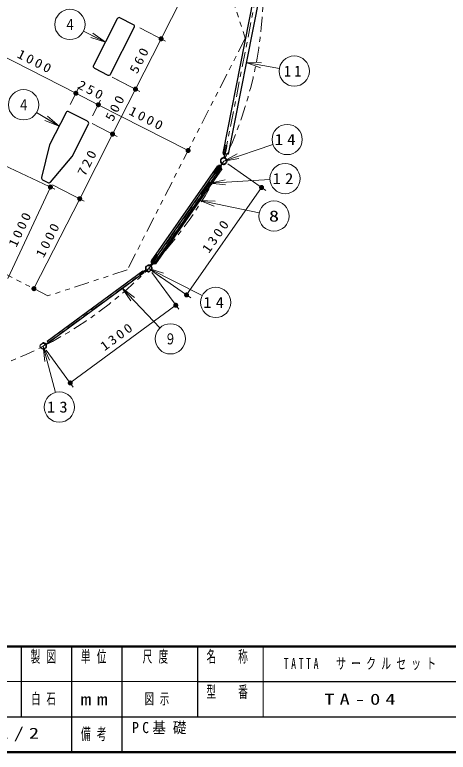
# Model space of a CAD drawing. Units: millimetres on the paper, scale 1:50. Extents: x -805 to -334, y -297 to 267.
# Drawn here: x -643.8 to -557.7, y 0 to 146.2 of the extents above; entities that cross this region are included whole.
import ezdxf
from ezdxf.enums import TextEntityAlignment as Align

# ---------------------------------------------------------------- set-up
doc = ezdxf.new("R2010")
doc.units = ezdxf.units.MM
doc.linetypes.add('USER2', pattern=[6, 3, -1, 1, -1])
doc.linetypes.add('USER3', pattern=[8, 3, -1, 1, -1, 1, -1])
doc.layers.add('1_50', color=7, linetype='Continuous', lineweight=25)
doc.layers.add('NAKAMURA図枠', color=7, linetype='Continuous', lineweight=13)
doc.layers.add('図面情報', color=7, linetype='Continuous')
doc.styles.add('ＭＳ ゴシック', font='')
doc.styles.get('ＭＳ ゴシック').set_extended_font_data('MS Gothic')

# ---------------------------------------------------------------- blocks, each defined once
blk = doc.blocks.new('filled_dot')
at = {"color": 0, "linetype": 'Continuous', "lineweight": -2, "const_width": 1.25}
blk.add_lwpolyline([(-0.625, 0, 1), (0.625, 0, 1)], format="xyb", close=True, dxfattribs=at)
blk = doc.blocks.new('open_arrow')
at = {"color": 0, "linetype": 'Continuous', "lineweight": -2}
blk.add_lwpolyline([(7.5, 1.25), (0, 0), (7.5, -1.25)], dxfattribs=at)

msp = doc.modelspace()

# ---------------------------------------------------------------- linework, layer by layer
at = {"layer": '1_50', "lineweight": 13}
for p, q in [((-605.659, 159.282), (-614.739, 141.462)), ((-618.986, 143.626), (-613.848, 141.008)), ((-618.986, 143.626), (-613.848, 141.008)), ((-630.152, 142.974), (-625.806, 140.815)), ((-625.806, 140.815), (-628.492, 142.15)), ((-628.27, 142.597), (-625.806, 140.815)), ((-625.806, 140.815), (-628.715, 141.702)), ((-614.739, 141.462), (-619.824, 131.482)), ((-649.474, 139.739), (-631.653, 130.66)), ((-597.839, 136.749), (-591.252, 135.586)), ((-624.427, 133.828), (-618.933, 131.028)), ((-624.071, 133.646), (-618.933, 131.028)), ((-632.787, 128.435), (-631.199, 131.551)), ((-632.787, 128.435), (-631.199, 131.551)), ((-631.653, 130.66), (-627.198, 128.39)), ((-619.824, 131.482), (-624.364, 122.572)), ((-628.332, 126.165), (-626.744, 129.281)), ((-628.332, 126.165), (-626.744, 129.281)), ((-627.198, 128.39), (-609.378, 119.31)), ((-639.463, 126.843), (-634.966, 124.159)), ((-637.286, 126.126), (-634.966, 124.159)), ((-634.966, 124.159), (-637.798, 125.267)), ((-634.966, 124.159), (-637.542, 125.696)), ((-628.433, 124.646), (-623.473, 122.118)), ((-628.433, 124.646), (-623.473, 122.118)), ((-624.364, 122.572), (-630.901, 109.742)), ((-602.291, 117.233), (-592.546, 120.533)), ((-651.962, 119.184), (-635.813, 111.654)), ((-601.471, 116.66), (-593.961, 111.409)), ((-604.966, 112.828), (-593.117, 113.564)), ((-636.719, 112.076), (-645.172, 93.95)), ((-636.322, 112.504), (-630.01, 109.288)), ((-594.78, 111.982), (-609.679, 90.674)), ((-630.901, 109.742), (-639.981, 91.922)), ((-607.056, 109.371), (-595.258, 106.927)), ((-617.189, 95.925), (-606.561, 90.546)), ((-616.597, 95.12), (-611.23, 87.823)), ((-616.37, 95.352), (-608.859, 90.101)), ((-622.445, 92), (-614.956, 84.139)), ((-611.822, 88.628), (-632.767, 73.223)), ((-638.134, 80.52), (-635.706, 71.339)), ((-637.542, 79.714), (-632.174, 72.417))]:
    msp.add_line(p, q, dxfattribs=at)
at = {"layer": '1_50', "linetype": 'USER2', "lineweight": 13}
for p, q in [((-594.569, 156.481), (-602.291, 117.233)), ((-617.189, 95.925), (-602.29, 117.233)), ((-638.134, 80.52), (-617.189, 95.925))]:
    msp.add_line(p, q, dxfattribs=at)
at = {"layer": '1_50'}
for p, q in [((-595.349, 155.103), (-602.491, 118.804)), ((-594.27, 154.891), (-601.411, 118.591)), ((-623.445, 145.449), (-628.166, 136.182)), ((-620.234, 144.261), (-622.907, 145.623)), ((-624.78, 134.457), (-620.059, 143.723)), ((-627.991, 135.644), (-625.318, 134.282)), ((-633.604, 126.832), (-636.873, 120.416)), ((-629.324, 125.1), (-633.066, 127.006)), ((-632.418, 118.146), (-629.149, 124.562)), ((-636.873, 120.416), (-638.459, 113.939)), ((-636.873, 120.416), (-638.459, 113.939)), ((-602.491, 118.804), (-601.411, 118.591)), ((-636.726, 113.056), (-632.418, 118.146)), ((-636.726, 113.056), (-632.418, 118.146)), ((-603.561, 116.288), (-616.739, 97.443)), ((-602.66, 115.658), (-615.837, 96.813)), ((-603.561, 116.288), (-602.66, 115.658)), ((-638.252, 113.487), (-637.213, 112.958)), ((-616.739, 97.443), (-615.837, 96.813))]:
    msp.add_line(p, q, dxfattribs=at)
at = {"layer": '1_50', "color": 1}
for p, q in [((-602.366, 118.567), (-602.038, 120.235)), ((-601.834, 120.134), (-602.141, 118.574)), ((-601.693, 120.228), (-601.968, 120.282)), ((-601.716, 120.11), (-601.834, 120.134)), ((-601.669, 120.142), (-601.661, 120.181)), ((-602.123, 118.458), (-602.319, 118.496)), ((-602.141, 118.574), (-602.062, 118.558)), ((-603.304, 116.363), (-604.278, 114.97)), ((-604.063, 114.893), (-603.153, 116.195)), ((-603.056, 116.263), (-603.22, 116.378)), ((-603.153, 116.195), (-603.087, 116.149)), ((-604.034, 114.726), (-604.263, 114.886)), ((-603.965, 114.824), (-604.063, 114.893)), ((-603.955, 114.768), (-603.978, 114.735)), ((-616.72, 97.176), (-615.746, 98.569)), ((-615.6, 98.394), (-616.511, 97.092)), ((-615.433, 98.424), (-615.663, 98.584)), ((-615.502, 98.325), (-615.6, 98.394)), ((-615.446, 98.335), (-615.423, 98.368)), ((-616.542, 96.978), (-616.706, 97.093)), ((-616.511, 97.092), (-616.446, 97.046))]:
    msp.add_line(p, q, dxfattribs=at)
at = {"layer": '1_50', "color": 2}
for p, q in [((-602.192, 117.896), (-601.757, 120.108)), ((-602.13, 117.883), (-601.694, 120.096)), ((-601.694, 120.096), (-601.757, 120.108)), ((-602.894, 117.275), (-602.958, 117.281)), ((-602.739, 117.639), (-602.787, 117.681)), ((-601.721, 117.438), (-601.66, 117.459)), ((-602.7, 116.703), (-603.992, 114.855)), ((-602.647, 116.666), (-603.94, 114.818)), ((-602.043, 116.681), (-602.016, 116.623)), ((-603.94, 114.818), (-603.992, 114.855)), ((-616.833, 96.492), (-615.54, 98.34)), ((-616.78, 96.455), (-615.488, 98.303)), ((-615.488, 98.303), (-615.54, 98.34)), ((-617.437, 96.478), (-617.464, 96.536)), ((-616.586, 95.883), (-616.523, 95.878))]:
    msp.add_line(p, q, dxfattribs=at)
at = {"layer": '1_50', "color": 253}
for p, q in [((-602.894, 117.276), (-602.958, 117.281)), ((-602.701, 116.703), (-603.521, 115.531)), ((-603.521, 115.531), (-603.468, 115.494)), ((-602.646, 116.669), (-603.468, 115.494)), ((-602.044, 116.681), (-602.017, 116.623)), ((-617.437, 96.478), (-617.464, 96.536)), ((-616.833, 96.492), (-616.013, 97.665)), ((-616.782, 96.453), (-615.96, 97.628)), ((-616.013, 97.665), (-615.96, 97.628)), ((-617.745, 95.557), (-618.9, 94.707)), ((-617.71, 95.503), (-618.862, 94.656)), ((-617.748, 96.159), (-617.806, 96.185)), ((-617.133, 95.323), (-617.126, 95.26)), ((-616.586, 95.883), (-616.523, 95.878)), ((-618.862, 94.656), (-618.9, 94.707)), ((-638.191, 81.122), (-638.198, 81.186)), ((-637.617, 80.94), (-636.461, 81.79)), ((-637.576, 80.891), (-636.423, 81.738)), ((-636.423, 81.738), (-636.461, 81.79)), ((-637.576, 80.286), (-637.517, 80.261))]:
    msp.add_line(p, q, dxfattribs=at)
at = {"layer": '1_50', "color": 4}
for p, q in [((-616.513, 96.977), (-603.047, 116.236)), ((-616.202, 96.76), (-602.735, 116.019)), ((-602.735, 116.019), (-603.047, 116.236)), ((-616.202, 96.76), (-616.513, 96.977)), ((-637.324, 81.528), (-618.393, 95.452)), ((-637.099, 81.222), (-618.168, 95.146)), ((-618.393, 95.452), (-618.168, 95.146)), ((-637.324, 81.528), (-637.099, 81.222))]:
    msp.add_line(p, q, dxfattribs=at)
at = {"layer": '1_50', "color": 94, "linetype": 'USER3', "lineweight": 13}
msp.add_lwpolyline([(-638.129, 162.004), (-621.565, 167.386), (-603.416, 158.139), (-598.034, 141.574), (-621.446, 95.626), (-637.203, 90.506), (-656.421, 100.298), (-661.541, 116.056)], close=True, dxfattribs=at)
at = {"layer": '1_50', "linetype": 'USER2', "lineweight": 13}
msp.add_circle((-674.432, 151.811), 80, dxfattribs=at)
at = {"layer": '1_50', "lineweight": 13}
for centre in [(-632.839, 144.308), (-588.298, 135.065), (-642.039, 128.38), (-589.704, 121.495), (-590.123, 113.75), (-592.321, 106.319), (-603.885, 89.191), (-612.886, 81.967), (-634.939, 68.438)]:
    msp.add_circle(centre, 3, dxfattribs=at)
at = {"layer": '1_50'}
for centre, radius in [((-602.291, 117.233), 0.606), ((-602.291, 117.233), 0.606), ((-602.291, 117.233), 0.605), ((-602.29, 117.233), 0.605), ((-602.29, 117.233), 0.605), ((-617.19, 95.926), 0.605), ((-617.19, 95.926), 0.605), ((-617.189, 95.925), 0.606), ((-617.19, 95.925), 0.605), ((-638.134, 80.52), 0.606), ((-638.134, 80.52), 0.605)]:
    msp.add_circle(centre, radius, dxfattribs=at)
for centre, start, end in [((-623.088, 145.267), 63, 153), ((-620.415, 143.905), 333, 63), ((-627.81, 136), 153, 243), ((-625.137, 134.638), 243, 333), ((-633.248, 126.65), 63, 153), ((-629.505, 124.743), 333, 63), ((-638.07, 113.844), 166.24052, 243), ((-637.031, 113.314), 243, 319.75948)]:
    msp.add_arc(centre, 0.4, start, end, dxfattribs=at)
at = {"layer": '1_50', "color": 1}
for centre, radius, start, end in [((-601.979, 120.223), 0.06, 78.86988, 168.86988), ((-601.708, 120.15), 0.04, 258.86988, 348.86988), ((-601.701, 120.189), 0.04, 348.86988, 78.86988), ((-602.307, 118.555), 0.06, 168.86988, 258.86988), ((-602.115, 118.497), 0.04, 258.86988, 348.86988), ((-603.255, 116.328), 0.06, 55.03625, 145.03625), ((-603.079, 116.23), 0.04, 325.03625, 55.03625), ((-604.229, 114.935), 0.06, 145.03625, 235.03625), ((-604.011, 114.758), 0.04, 235.03625, 325.03625), ((-603.988, 114.791), 0.04, 325.03625, 55.03625), ((-615.697, 98.535), 0.06, 55.03625, 145.03625), ((-615.479, 98.358), 0.04, 235.03625, 325.03625), ((-615.456, 98.391), 0.04, 325.03625, 55.03625), ((-616.671, 97.142), 0.06, 145.03625, 235.03625), ((-616.519, 97.011), 0.04, 235.03625, 325.03625)]:
    msp.add_arc(centre, radius, start, end, dxfattribs=at)
at = {"layer": '1_50', "color": 253}
for centre, radius, start, end in [((-602.291, 117.233), 0.669, 175.89424, 294.1813), ((-602.291, 117.233), 0.605, 175.89424, 294.1813), ((-617.19, 95.925), 0.669, 355.89424, 114.1813), ((-617.19, 95.925), 0.605, 355.89424, 114.1813), ((-617.19, 95.926), 0.669, 157.19307, 275.48013), ((-617.19, 95.926), 0.605, 157.19307, 275.48013), ((-638.134, 80.52), 0.669, 337.19307, 95.48013), ((-638.134, 80.52), 0.605, 337.19307, 95.48013)]:
    msp.add_arc(centre, radius, start, end, dxfattribs=at)
at = {"layer": '1_50', "color": 2}
for centre, radius, start, end in [((-602.29, 117.233), 0.669, 175.89272, 294.17978), ((-602.29, 117.233), 0.605, 175.89272, 294.17978), ((-602.29, 117.233), 0.669, 19.72635, 138.01341), ((-602.29, 117.233), 0.605, 19.72635, 138.01341), ((-617.19, 95.926), 0.669, 355.89272, 114.17978), ((-617.19, 95.926), 0.605, 355.89272, 114.17978)]:
    msp.add_arc(centre, radius, start, end, dxfattribs=at)
at = {"layer": 'NAKAMURA図枠', "lineweight": 50}
for p, q in [((-805, 21), (-420, 21)), ((-805, 0), (-420, 0))]:
    msp.add_line(p, q, dxfattribs=at)
at = {"layer": 'NAKAMURA図枠', "color": 211, "lineweight": 25}
for p, q in [((-642.5, 21), (-642.5, 7)), ((-632.5, 21), (-632.5, 0)), ((-622.5, 21), (-622.5, 7)), ((-607.5, 21), (-607.5, 7)), ((-607.5, 14), (-490, 14)), ((-662.5, 7), (-420, 7))]:
    msp.add_line(p, q, dxfattribs=at)
at = {"layer": 'NAKAMURA図枠'}
for p, q in [((-594.5, 21), (-594.5, 7)), ((-662.5, 14), (-607.5, 14))]:
    msp.add_line(p, q, dxfattribs=at)
at = {"layer": 'NAKAMURA図枠', "lineweight": 25}
msp.add_line((-622.5, 7), (-622.5, 0), dxfattribs=at)

# ---------------------------------------------------------------- block references
at = {"layer": '1_50', "lineweight": 13}
for name, p, xscale, yscale, rotation in [('open_arrow', (-630.152, 142.974), 0.001, 0.001, 333.6), ('filled_dot', (-614.739, 141.462), 0.4, 0.4, 243), ('filled_dot', (-614.739, 141.462), 0.4, 0.4, 63), ('open_arrow', (-597.839, 136.749), 0.4, 0.4, 350), ('filled_dot', (-619.824, 131.482), 0.4, 0.4, 63), ('filled_dot', (-619.824, 131.482), 0.4, 0.4, 243), ('filled_dot', (-631.653, 130.66), 0.4, 0.4, 333), ('filled_dot', (-631.653, 130.66), 0.4, 0.4, 153), ('filled_dot', (-627.198, 128.39), 0.4, 0.4, 153), ('filled_dot', (-627.198, 128.39), 0.4, 0.4, 333), ('open_arrow', (-639.463, 126.843), 0.001, 0.001, 329.2), ('filled_dot', (-624.364, 122.572), 0.4, 0.4, 63), ('filled_dot', (-624.364, 122.572), 0.4, 0.4, 243), ('filled_dot', (-609.378, 119.31), 0.4, 0.4, 153), ('open_arrow', (-602.291, 117.233), 0.4, 0.4, 18.7), ('filled_dot', (-636.719, 112.076), 0.4, 0.4, 245), ('open_arrow', (-604.966, 112.828), 0.4, 0.4, 3.6), ('filled_dot', (-594.78, 111.982), 0.4, 0.4, 235), ('filled_dot', (-630.901, 109.742), 0.4, 0.4, 63), ('filled_dot', (-630.901, 109.742), 0.4, 0.4, 243), ('open_arrow', (-607.056, 109.371), 0.4, 0.4, 348.3), ('open_arrow', (-617.189, 95.925), 0.4, 0.4, 333.2), ('filled_dot', (-639.981, 91.922), 0.4, 0.4, 63), ('open_arrow', (-622.445, 92), 0.4, 0.4, 313.6), ('filled_dot', (-609.679, 90.674), 0.4, 0.4, 55), ('filled_dot', (-611.822, 88.628), 0.4, 0.4, 216.3), ('open_arrow', (-638.134, 80.52), 0.4, 0.4, 284.8), ('filled_dot', (-632.767, 73.223), 0.4, 0.4, 36.3)]:
    msp.add_blockref(name, p, dxfattribs=dict(at, xscale=xscale, yscale=yscale, rotation=rotation))

# ---------------------------------------------------------------- texts
at = {"layer": '1_50', "style": 'ＭＳ ゴシック'}
for s, width, p in [('４', 0.75, (-632.839, 144.308)), ('４', 0.75, (-642.039, 128.38)), ('8', 1.35, (-592.321, 106.319)), ('９', 0.75, (-612.886, 81.967))]:
    msp.add_text(s, height=2.199, dxfattribs=dict(at, width=width)).set_placement(p, align=Align.MIDDLE_CENTER)
at = {"layer": '1_50', "char_height": 1.833, "attachment_point": 8, "style": 'ＭＳ ゴシック'}
for s, insert, rotation in [('\\T1.33;\\W1.15;1000', (-640.11, 136.091), 333), ('\\T1.33;\\W1.15;560', (-618.173, 136.926), 63), ('\\T1.33;\\W1.15;250', (-628.972, 130.416), 333), ('\\T1.33;\\W1.15;500', (-622.985, 127.481), 63), ('\\T1.33;\\W1.15;1000', (-617.941, 124.795), 333), ('\\T1.33;\\W1.15;720', (-628.524, 116.611), 63), ('\\T1.33;\\W1.15;1000', (-641.852, 103.436), 65), ('\\T1.33;\\W1.15;1300', (-603.049, 101.901), 55.039), ('\\T1.33;\\W1.15;1000', (-636.332, 101.286), 63), ('\\T1.33;\\W1.15;1300', (-622.887, 81.731), 36.335)]:
    msp.add_mtext(s, dxfattribs=dict(at, insert=insert, rotation=rotation))
at = {"layer": '1_50', "char_height": 2.199, "attachment_point": 5, "style": 'ＭＳ ゴシック'}
for s, insert in [('\\T1.43;\\W0.95;11', (-588.298, 135.065)), ('\\T1.5;\\W1.1;14', (-589.704, 121.495)), ('\\T1.5;\\W1.1;12', (-590.123, 113.75)), ('\\T1.5;\\W1.1;14', (-603.885, 89.191)), ('\\T1.5;\\W1.1;13', (-634.939, 68.438))]:
    msp.add_mtext(s, dxfattribs=dict(at, insert=insert))
at = {"layer": 'NAKAMURA図枠', "color": 4, "char_height": 2.346, "style": 'ＭＳ ゴシック'}
for s, insert, attachment_point in [('\\T1.64;\\W0.6;製図', (-637.5, 20.167), 2), ('\\T1.64;\\W0.6;単位', (-627.5, 20.167), 2), ('\\T1.64;\\W0.6;尺度', (-615.25, 20.167), 2), ('\\T1.64;\\W0.6;名\u3000称', (-601, 20.167), 2), ('\\T1.64;\\W0.6;型\u3000番', (-601, 13.167), 2), ('\\T1.5;\\W1.35;mm', (-627.5, 10.5), 5), ('\\T1.64;\\W0.6;備考', (-627.5, 3.5), 5)]:
    msp.add_mtext(s, dxfattribs=dict(at, insert=insert, attachment_point=attachment_point))
at = {"layer": '図面情報', "char_height": 2.199, "style": 'ＭＳ ゴシック'}
for s, insert, attachment_point in [('\\T1.53;\\W0.65;TATTA\u3000サークルセット', (-574.75, 17.5), 5), ('\\T1.64;\\W0.6;白石', (-637.5, 10.5), 5), ('\\T1.64;\\W0.6;図示', (-618, 10.5), 4), ('\\T1.5;\\W1.35;TA-04', (-574.75, 10.5), 5), ('\\T1.5;\\W0.9;PC基礎', (-620.5, 6), 1), ('\\T1.5;\\W1.35;1/2', (-642.5, 3.5), 5)]:
    msp.add_mtext(s, dxfattribs=dict(at, insert=insert, attachment_point=attachment_point))

doc.saveas('drawing.dxf')
